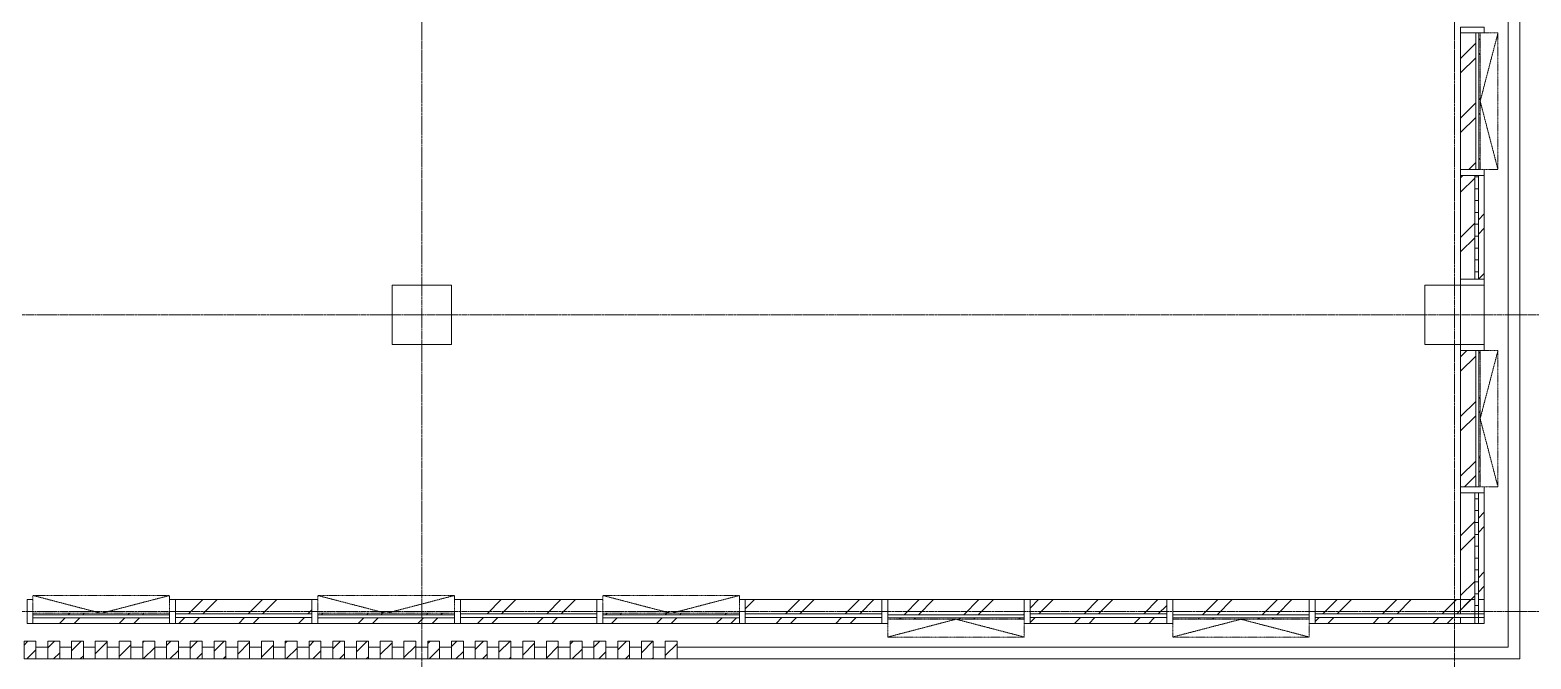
# Model space of a CAD drawing. Header units: millimetres. Extents: x 147592 to 201688, y -27981 to 8299.
# Drawn here: x 179400 to 192043, y -20300 to -15000 of the extents above; entities that cross this region are included whole.
import ezdxf

# ---------------------------------------------------------------- set-up
doc = ezdxf.new("R2010")
doc.units = ezdxf.units.MM
doc.linetypes.add('TJ Dash', pattern=[1.6, 1, -0.6])
doc.linetypes.add('轴网线', pattern=[22.24, 12.7, -3.18, 3.18, -3.18])
for name, color, linetype, lineweight in [('A-DETL-____-MEDM', 7, 'Continuous', 25), ('A-GLAZ-CURT-MCUT', 7, 'Continuous', 5), ('A-GLAZ-CURT-OTLN', 7, 'Continuous', 5), ('A-GLAZ-CWMG-MCUT', 7, 'Continuous', 13), ('A-GLAZ-CWMG-OTLN', 7, 'Continuous', 5), ('A-WALL-____-MCUT', 7, 'Continuous', 13), ('A-WALL-____-OTLN', 7, 'Continuous', 13), ('S-COLS-____-MCUT', 7, 'Continuous', 5), ('S-GRID-____-OTLN', 7, 'Continuous', 5)]:
    doc.layers.add(name, color=color, linetype=linetype, lineweight=lineweight)
doc.layers.add('A-FLOR-____-OTLN', color=7, linetype='Continuous', lineweight=13, true_color=0x007f00)
doc.layers.add('A-GLAZ-____-OTLN', color=7, linetype='Continuous', lineweight=13, true_color=0x00007f)
pattern_1 = [(45, (0, 0), (-251.4472, 251.4472), []), (45, (0, 381), (-251.4472, 251.4472), [])]

# ---------------------------------------------------------------- blocks, each defined once
blk = doc.blocks.new('矩形竖梃 - 100_100mm 木色铝方通-2754005-二层给排水_消防平面图')
at = {"layer": 'A-GLAZ-CWMG-OTLN', "true_color": 0x515151}
h = blk.add_hatch(dxfattribs=at)
h.set_pattern_fill('FP_19', color=251, style=0, pattern_type=2)
h.set_pattern_definition([(135, (184800.01, 20300), (-70.71068, -70.71068), [])])
h.paths.add_polyline_path([(-50, 0), (-50, 150), (50, 150), (50, 0)], flags=0)
at = {"layer": 'A-GLAZ-CWMG-MCUT', "color": 251, "lineweight": 5, "true_color": 0x515151}
for p, q in [((-50, 150), (50, 150)), ((-50, 0), (-50, 150)), ((50, 150), (50, 0)), ((50, 0), (-50, 0))]:
    blk.add_line(p, q, dxfattribs=at)
blk = doc.blocks.new('矩形竖梃 - 100_100mm 木色铝方通-V18-二层给排水_消防平面图')
at = {"layer": 'A-GLAZ-CWMG-OTLN', "true_color": 0x515151}
h = blk.add_hatch(dxfattribs=at)
h.set_pattern_fill('FP_20', color=251, style=0, pattern_type=2)
h.set_pattern_definition([(135, (184600.01, 20300), (-70.71068, -70.71068), [])])
h.paths.add_polyline_path([(-50, 0), (-50, 150), (50, 150), (50, 0)], flags=0)
at = {"layer": 'A-GLAZ-CWMG-MCUT', "color": 251, "lineweight": 5, "true_color": 0x515151}
for p, q in [((-50, 150), (50, 150)), ((-50, 0), (-50, 150)), ((50, 150), (50, 0)), ((50, 0), (-50, 0))]:
    blk.add_line(p, q, dxfattribs=at)
blk = doc.blocks.new('矩形竖梃 - 100_100mm 木色铝方通-V19-二层给排水_消防平面图')
at = {"layer": 'A-GLAZ-CWMG-OTLN', "true_color": 0x515151}
h = blk.add_hatch(dxfattribs=at)
h.set_pattern_fill('FP_21', color=251, style=0, pattern_type=2)
h.set_pattern_definition([(135, (184400.01, 20300), (-70.71068, -70.71068), [])])
h.paths.add_polyline_path([(-50, 0), (-50, 150), (50, 150), (50, 0)], flags=0)
at = {"layer": 'A-GLAZ-CWMG-MCUT', "color": 251, "lineweight": 5, "true_color": 0x515151}
for p, q in [((-50, 150), (50, 150)), ((-50, 0), (-50, 150)), ((50, 150), (50, 0)), ((50, 0), (-50, 0))]:
    blk.add_line(p, q, dxfattribs=at)
blk = doc.blocks.new('矩形竖梃 - 100_100mm 木色铝方通-V20-二层给排水_消防平面图')
at = {"layer": 'A-GLAZ-CWMG-OTLN', "true_color": 0x515151}
h = blk.add_hatch(dxfattribs=at)
h.set_pattern_fill('FP_22', color=251, style=0, pattern_type=2)
h.set_pattern_definition([(135, (184200.01, 20300), (-70.71068, -70.71068), [])])
h.paths.add_polyline_path([(-50, 0), (-50, 150), (50, 150), (50, 0)], flags=0)
at = {"layer": 'A-GLAZ-CWMG-MCUT', "color": 251, "lineweight": 5, "true_color": 0x515151}
for p, q in [((-50, 150), (50, 150)), ((-50, 0), (-50, 150)), ((50, 150), (50, 0)), ((50, 0), (-50, 0))]:
    blk.add_line(p, q, dxfattribs=at)
blk = doc.blocks.new('矩形竖梃 - 100_100mm 木色铝方通-V21-二层给排水_消防平面图')
at = {"layer": 'A-GLAZ-CWMG-OTLN', "true_color": 0x515151}
h = blk.add_hatch(dxfattribs=at)
h.set_pattern_fill('FP_23', color=251, style=0, pattern_type=2)
h.set_pattern_definition([(135, (184000.01, 20300), (-70.71068, -70.71068), [])])
h.paths.add_polyline_path([(50, 0), (-50, 0), (-50, 150), (50, 150)], flags=0)
at = {"layer": 'A-GLAZ-CWMG-MCUT', "color": 251, "lineweight": 5, "true_color": 0x515151}
for p, q in [((-50, 150), (50, 150)), ((-50, 0), (-50, 150)), ((50, 150), (50, 0)), ((50, 0), (-50, 0))]:
    blk.add_line(p, q, dxfattribs=at)
blk = doc.blocks.new('矩形竖梃 - 100_100mm 木色铝方通-V22-二层给排水_消防平面图')
at = {"layer": 'A-GLAZ-CWMG-OTLN', "true_color": 0x515151}
h = blk.add_hatch(dxfattribs=at)
h.set_pattern_fill('FP_24', color=251, style=0, pattern_type=2)
h.set_pattern_definition([(135, (183800.01, 20300), (-70.71068, -70.71068), [])])
h.paths.add_polyline_path([(-50, 0), (-50, 150), (50, 150), (50, 0)], flags=0)
at = {"layer": 'A-GLAZ-CWMG-MCUT', "color": 251, "lineweight": 5, "true_color": 0x515151}
for p, q in [((-50, 150), (50, 150)), ((-50, 0), (-50, 150)), ((50, 150), (50, 0)), ((50, 0), (-50, 0))]:
    blk.add_line(p, q, dxfattribs=at)
blk = doc.blocks.new('矩形竖梃 - 100_100mm 木色铝方通-V23-二层给排水_消防平面图')
at = {"layer": 'A-GLAZ-CWMG-OTLN', "true_color": 0x515151}
h = blk.add_hatch(dxfattribs=at)
h.set_pattern_fill('FP_25', color=251, style=0, pattern_type=2)
h.set_pattern_definition([(135, (183600.01, 20300), (-70.71068, -70.71068), [])])
h.paths.add_polyline_path([(-50, 0), (-50, 150), (50, 150), (50, 0)], flags=0)
at = {"layer": 'A-GLAZ-CWMG-MCUT', "color": 251, "lineweight": 5, "true_color": 0x515151}
for p, q in [((-50, 150), (50, 150)), ((-50, 0), (-50, 150)), ((50, 150), (50, 0)), ((50, 0), (-50, 0))]:
    blk.add_line(p, q, dxfattribs=at)
blk = doc.blocks.new('矩形竖梃 - 100_100mm 木色铝方通-V24-二层给排水_消防平面图')
at = {"layer": 'A-GLAZ-CWMG-OTLN', "true_color": 0x515151}
h = blk.add_hatch(dxfattribs=at)
h.set_pattern_fill('FP_26', color=251, style=0, pattern_type=2)
h.set_pattern_definition([(135, (183400.01, 20300), (-70.71068, -70.71068), [])])
h.paths.add_polyline_path([(-50, 0), (-50, 150), (50, 150), (50, 0)], flags=0)
at = {"layer": 'A-GLAZ-CWMG-MCUT', "color": 251, "lineweight": 5, "true_color": 0x515151}
for p, q in [((-50, 150), (50, 150)), ((-50, 0), (-50, 150)), ((50, 150), (50, 0)), ((50, 0), (-50, 0))]:
    blk.add_line(p, q, dxfattribs=at)
blk = doc.blocks.new('矩形竖梃 - 100_100mm 木色铝方通-V25-二层给排水_消防平面图')
at = {"layer": 'A-GLAZ-CWMG-OTLN', "true_color": 0x515151}
h = blk.add_hatch(dxfattribs=at)
h.set_pattern_fill('FP_27', color=251, style=0, pattern_type=2)
h.set_pattern_definition([(135, (183200.01, 20300), (-70.71068, -70.71068), [])])
h.paths.add_polyline_path([(-50, 0), (-50, 150), (50, 150), (50, 0)], flags=0)
at = {"layer": 'A-GLAZ-CWMG-MCUT', "color": 251, "lineweight": 5, "true_color": 0x515151}
for p, q in [((-50, 150), (50, 150)), ((-50, 0), (-50, 150)), ((50, 150), (50, 0)), ((50, 0), (-50, 0))]:
    blk.add_line(p, q, dxfattribs=at)
blk = doc.blocks.new('矩形竖梃 - 100_100mm 木色铝方通-V26-二层给排水_消防平面图')
at = {"layer": 'A-GLAZ-CWMG-OTLN', "true_color": 0x515151}
h = blk.add_hatch(dxfattribs=at)
h.set_pattern_fill('FP_28', color=251, style=0, pattern_type=2)
h.set_pattern_definition([(135, (183000.01, 20300), (-70.71068, -70.71068), [])])
h.paths.add_polyline_path([(-50, 0), (-50, 150), (50, 150), (50, 0)], flags=0)
at = {"layer": 'A-GLAZ-CWMG-MCUT', "color": 251, "lineweight": 5, "true_color": 0x515151}
for p, q in [((-50, 150), (50, 150)), ((-50, 0), (-50, 150)), ((50, 150), (50, 0)), ((50, 0), (-50, 0))]:
    blk.add_line(p, q, dxfattribs=at)
blk = doc.blocks.new('矩形竖梃 - 100_100mm 木色铝方通-V27-二层给排水_消防平面图')
at = {"layer": 'A-GLAZ-CWMG-OTLN', "true_color": 0x515151}
h = blk.add_hatch(dxfattribs=at)
h.set_pattern_fill('FP_29', color=251, style=0, pattern_type=2)
h.set_pattern_definition([(135, (182800.01, 20300), (-70.71068, -70.71068), [])])
h.paths.add_polyline_path([(-50, 0), (-50, 150), (50, 150), (50, 0)], flags=0)
at = {"layer": 'A-GLAZ-CWMG-MCUT', "color": 251, "lineweight": 5, "true_color": 0x515151}
for p, q in [((-50, 150), (50, 150)), ((-50, 0), (-50, 150)), ((50, 150), (50, 0)), ((50, 0), (-50, 0))]:
    blk.add_line(p, q, dxfattribs=at)
blk = doc.blocks.new('矩形竖梃 - 100_100mm 木色铝方通-V28-二层给排水_消防平面图')
at = {"layer": 'A-GLAZ-CWMG-OTLN', "true_color": 0x515151}
h = blk.add_hatch(dxfattribs=at)
h.set_pattern_fill('FP_30', color=251, style=0, pattern_type=2)
h.set_pattern_definition([(135, (182600.01, 20300), (-70.71068, -70.71068), [])])
h.paths.add_polyline_path([(-50, 0), (-50, 150), (50, 150), (50, 0)], flags=0)
at = {"layer": 'A-GLAZ-CWMG-MCUT', "color": 251, "lineweight": 5, "true_color": 0x515151}
for p, q in [((-50, 150), (50, 150)), ((-50, 0), (-50, 150)), ((50, 150), (50, 0)), ((50, 0), (-50, 0))]:
    blk.add_line(p, q, dxfattribs=at)
blk = doc.blocks.new('矩形竖梃 - 100_100mm 木色铝方通-V29-二层给排水_消防平面图')
at = {"layer": 'A-GLAZ-CWMG-OTLN', "true_color": 0x515151}
h = blk.add_hatch(dxfattribs=at)
h.set_pattern_fill('FP_31', color=251, style=0, pattern_type=2)
h.set_pattern_definition([(135, (182400.01, 20300), (-70.71068, -70.71068), [])])
h.paths.add_polyline_path([(-50, 0), (-50, 150), (50, 150), (50, 0)], flags=0)
at = {"layer": 'A-GLAZ-CWMG-MCUT', "color": 251, "lineweight": 5, "true_color": 0x515151}
for p, q in [((-50, 150), (50, 150)), ((-50, 0), (-50, 150)), ((50, 150), (50, 0)), ((50, 0), (-50, 0))]:
    blk.add_line(p, q, dxfattribs=at)
blk = doc.blocks.new('矩形竖梃 - 100_100mm 木色铝方通-V30-二层给排水_消防平面图')
at = {"layer": 'A-GLAZ-CWMG-OTLN', "true_color": 0x515151}
h = blk.add_hatch(dxfattribs=at)
h.set_pattern_fill('FP_32', color=251, style=0, pattern_type=2)
h.set_pattern_definition([(135, (182200.01, 20300), (-70.71068, -70.71068), [])])
h.paths.add_polyline_path([(-50, 0), (-50, 150), (50, 150), (50, 0)], flags=0)
at = {"layer": 'A-GLAZ-CWMG-MCUT', "color": 251, "lineweight": 5, "true_color": 0x515151}
for p, q in [((-50, 150), (50, 150)), ((-50, 0), (-50, 150)), ((50, 150), (50, 0)), ((50, 0), (-50, 0))]:
    blk.add_line(p, q, dxfattribs=at)
blk = doc.blocks.new('矩形竖梃 - 100_100mm 木色铝方通-V31-二层给排水_消防平面图')
at = {"layer": 'A-GLAZ-CWMG-OTLN', "true_color": 0x515151}
h = blk.add_hatch(dxfattribs=at)
h.set_pattern_fill('FP_33', color=251, style=0, pattern_type=2)
h.set_pattern_definition([(135, (182000.01, 20300), (-70.71068, -70.71068), [])])
h.paths.add_polyline_path([(-50, 0), (-50, 150), (50, 150), (50, 0)], flags=0)
at = {"layer": 'A-GLAZ-CWMG-MCUT', "color": 251, "lineweight": 5, "true_color": 0x515151}
for p, q in [((-50, 150), (50, 150)), ((-50, 0), (-50, 150)), ((50, 150), (50, 0)), ((50, 0), (-50, 0))]:
    blk.add_line(p, q, dxfattribs=at)
blk = doc.blocks.new('矩形竖梃 - 100_100mm 木色铝方通-V32-二层给排水_消防平面图')
at = {"layer": 'A-GLAZ-CWMG-OTLN', "true_color": 0x515151}
h = blk.add_hatch(dxfattribs=at)
h.set_pattern_fill('FP_34', color=251, style=0, pattern_type=2)
h.set_pattern_definition([(135, (181800.01, 20300), (-70.71068, -70.71068), [])])
h.paths.add_polyline_path([(-50, 0), (-50, 150), (50, 150), (50, 0)], flags=0)
at = {"layer": 'A-GLAZ-CWMG-MCUT', "color": 251, "lineweight": 5, "true_color": 0x515151}
for p, q in [((-50, 150), (50, 150)), ((-50, 0), (-50, 150)), ((50, 150), (50, 0)), ((50, 0), (-50, 0))]:
    blk.add_line(p, q, dxfattribs=at)
blk = doc.blocks.new('矩形竖梃 - 100_100mm 木色铝方通-V33-二层给排水_消防平面图')
at = {"layer": 'A-GLAZ-CWMG-OTLN', "true_color": 0x515151}
h = blk.add_hatch(dxfattribs=at)
h.set_pattern_fill('FP_35', color=251, style=0, pattern_type=2)
h.set_pattern_definition([(135, (181600.01, 20300), (-70.71068, -70.71068), [])])
h.paths.add_polyline_path([(-50, 0), (-50, 150), (50, 150), (50, 0)], flags=0)
at = {"layer": 'A-GLAZ-CWMG-MCUT', "color": 251, "lineweight": 5, "true_color": 0x515151}
for p, q in [((-50, 150), (50, 150)), ((-50, 0), (-50, 150)), ((50, 150), (50, 0)), ((50, 0), (-50, 0))]:
    blk.add_line(p, q, dxfattribs=at)
blk = doc.blocks.new('矩形竖梃 - 100_100mm 木色铝方通-V34-二层给排水_消防平面图')
at = {"layer": 'A-GLAZ-CWMG-OTLN', "true_color": 0x515151}
h = blk.add_hatch(dxfattribs=at)
h.set_pattern_fill('FP_36', color=251, style=0, pattern_type=2)
h.set_pattern_definition([(135, (181400.01, 20300), (-70.71068, -70.71068), [])])
h.paths.add_polyline_path([(-50, 0), (-50, 150), (50, 150), (50, 0)], flags=0)
at = {"layer": 'A-GLAZ-CWMG-MCUT', "color": 251, "lineweight": 5, "true_color": 0x515151}
for p, q in [((-50, 150), (50, 150)), ((-50, 0), (-50, 150)), ((50, 150), (50, 0)), ((50, 0), (-50, 0))]:
    blk.add_line(p, q, dxfattribs=at)
blk = doc.blocks.new('矩形竖梃 - 100_100mm 木色铝方通-V35-二层给排水_消防平面图')
at = {"layer": 'A-GLAZ-CWMG-OTLN', "true_color": 0x515151}
h = blk.add_hatch(dxfattribs=at)
h.set_pattern_fill('FP_37', color=251, style=0, pattern_type=2)
h.set_pattern_definition([(135, (181200.01, 20300), (-70.71068, -70.71068), [])])
h.paths.add_polyline_path([(-50, 0), (-50, 150), (50, 150), (50, 0)], flags=0)
at = {"layer": 'A-GLAZ-CWMG-MCUT', "color": 251, "lineweight": 5, "true_color": 0x515151}
for p, q in [((-50, 150), (50, 150)), ((-50, 0), (-50, 150)), ((50, 150), (50, 0)), ((50, 0), (-50, 0))]:
    blk.add_line(p, q, dxfattribs=at)
blk = doc.blocks.new('矩形竖梃 - 100_100mm 木色铝方通-V36-二层给排水_消防平面图')
at = {"layer": 'A-GLAZ-CWMG-OTLN', "true_color": 0x515151}
h = blk.add_hatch(dxfattribs=at)
h.set_pattern_fill('FP_38', color=251, style=0, pattern_type=2)
h.set_pattern_definition([(135, (181000.01, 20300), (-70.71068, -70.71068), [])])
h.paths.add_polyline_path([(-50, 0), (-50, 150), (50, 150), (50, 0)], flags=0)
at = {"layer": 'A-GLAZ-CWMG-MCUT', "color": 251, "lineweight": 5, "true_color": 0x515151}
for p, q in [((-50, 150), (50, 150)), ((-50, 0), (-50, 150)), ((50, 150), (50, 0)), ((50, 0), (-50, 0))]:
    blk.add_line(p, q, dxfattribs=at)
blk = doc.blocks.new('矩形竖梃 - 100_100mm 木色铝方通-V37-二层给排水_消防平面图')
at = {"layer": 'A-GLAZ-CWMG-OTLN', "true_color": 0x515151}
h = blk.add_hatch(dxfattribs=at)
h.set_pattern_fill('FP_39', color=251, style=0, pattern_type=2)
h.set_pattern_definition([(135, (180800.01, 20300), (-70.71068, -70.71068), [])])
h.paths.add_polyline_path([(-50, 0), (-50, 150), (50, 150), (50, 0)], flags=0)
at = {"layer": 'A-GLAZ-CWMG-MCUT', "color": 251, "lineweight": 5, "true_color": 0x515151}
for p, q in [((-50, 150), (50, 150)), ((-50, 0), (-50, 150)), ((50, 150), (50, 0)), ((50, 0), (-50, 0))]:
    blk.add_line(p, q, dxfattribs=at)
blk = doc.blocks.new('矩形竖梃 - 100_100mm 木色铝方通-V38-二层给排水_消防平面图')
at = {"layer": 'A-GLAZ-CWMG-OTLN', "true_color": 0x515151}
h = blk.add_hatch(dxfattribs=at)
h.set_pattern_fill('FP_40', color=251, style=0, pattern_type=2)
h.set_pattern_definition([(135, (180600.01, 20300), (-70.71068, -70.71068), [])])
h.paths.add_polyline_path([(-50, 0), (-50, 150), (50, 150), (50, 0)], flags=0)
at = {"layer": 'A-GLAZ-CWMG-MCUT', "color": 251, "lineweight": 5, "true_color": 0x515151}
for p, q in [((-50, 150), (50, 150)), ((-50, 0), (-50, 150)), ((50, 150), (50, 0)), ((50, 0), (-50, 0))]:
    blk.add_line(p, q, dxfattribs=at)
blk = doc.blocks.new('矩形竖梃 - 100_100mm 木色铝方通-V39-二层给排水_消防平面图')
at = {"layer": 'A-GLAZ-CWMG-OTLN', "true_color": 0x515151}
h = blk.add_hatch(dxfattribs=at)
h.set_pattern_fill('FP_41', color=251, style=0, pattern_type=2)
h.set_pattern_definition([(135, (180400.01, 20300), (-70.71068, -70.71068), [])])
h.paths.add_polyline_path([(-50, 0), (-50, 150), (50, 150), (50, 0)], flags=0)
at = {"layer": 'A-GLAZ-CWMG-MCUT', "color": 251, "lineweight": 5, "true_color": 0x515151}
for p, q in [((-50, 150), (50, 150)), ((-50, 0), (-50, 150)), ((50, 150), (50, 0)), ((50, 0), (-50, 0))]:
    blk.add_line(p, q, dxfattribs=at)
blk = doc.blocks.new('矩形竖梃 - 100_100mm 木色铝方通-V40-二层给排水_消防平面图')
at = {"layer": 'A-GLAZ-CWMG-OTLN', "true_color": 0x515151}
h = blk.add_hatch(dxfattribs=at)
h.set_pattern_fill('FP_42', color=251, style=0, pattern_type=2)
h.set_pattern_definition([(135, (180200.01, 20300), (-70.71068, -70.71068), [])])
h.paths.add_polyline_path([(-50, 0), (-50, 150), (50, 150), (50, 0)], flags=0)
at = {"layer": 'A-GLAZ-CWMG-MCUT', "color": 251, "lineweight": 5, "true_color": 0x515151}
for p, q in [((-50, 150), (50, 150)), ((-50, 0), (-50, 150)), ((50, 150), (50, 0)), ((50, 0), (-50, 0))]:
    blk.add_line(p, q, dxfattribs=at)
blk = doc.blocks.new('矩形竖梃 - 100_100mm 木色铝方通-V41-二层给排水_消防平面图')
at = {"layer": 'A-GLAZ-CWMG-OTLN', "true_color": 0x515151}
h = blk.add_hatch(dxfattribs=at)
h.set_pattern_fill('FP_43', color=251, style=0, pattern_type=2)
h.set_pattern_definition([(135, (180000.01, 20300), (-70.71068, -70.71068), [])])
h.paths.add_polyline_path([(-50, 0), (-50, 150), (50, 150), (50, 0)], flags=0)
at = {"layer": 'A-GLAZ-CWMG-MCUT', "color": 251, "lineweight": 5, "true_color": 0x515151}
for p, q in [((-50, 150), (50, 150)), ((-50, 0), (-50, 150)), ((50, 150), (50, 0)), ((50, 0), (-50, 0))]:
    blk.add_line(p, q, dxfattribs=at)
blk = doc.blocks.new('矩形竖梃 - 100_100mm 木色铝方通-V42-二层给排水_消防平面图')
at = {"layer": 'A-GLAZ-CWMG-OTLN', "true_color": 0x515151}
h = blk.add_hatch(dxfattribs=at)
h.set_pattern_fill('FP_44', color=251, style=0, pattern_type=2)
h.set_pattern_definition([(135, (179800.01, 20300), (-70.71068, -70.71068), [])])
h.paths.add_polyline_path([(-50, 0), (-50, 150), (50, 150), (50, 0)], flags=0)
at = {"layer": 'A-GLAZ-CWMG-MCUT', "color": 251, "lineweight": 5, "true_color": 0x515151}
for p, q in [((-50, 150), (50, 150)), ((-50, 0), (-50, 150)), ((50, 150), (50, 0)), ((50, 0), (-50, 0))]:
    blk.add_line(p, q, dxfattribs=at)
blk = doc.blocks.new('矩形竖梃 - 100_100mm 木色铝方通-V43-二层给排水_消防平面图')
at = {"layer": 'A-GLAZ-CWMG-OTLN', "true_color": 0x515151}
h = blk.add_hatch(dxfattribs=at)
h.set_pattern_fill('FP_45', color=251, style=0, pattern_type=2)
h.set_pattern_definition([(135, (179600.01, 20300), (-70.71068, -70.71068), [])])
h.paths.add_polyline_path([(-50, 0), (-50, 150), (50, 150), (50, 0)], flags=0)
at = {"layer": 'A-GLAZ-CWMG-MCUT', "color": 251, "lineweight": 5, "true_color": 0x515151}
for p, q in [((-50, 150), (50, 150)), ((-50, 0), (-50, 150)), ((50, 150), (50, 0)), ((50, 0), (-50, 0))]:
    blk.add_line(p, q, dxfattribs=at)
blk = doc.blocks.new('矩形竖梃 - 100_100mm 木色铝方通-V44-二层给排水_消防平面图')
at = {"layer": 'A-GLAZ-CWMG-OTLN', "true_color": 0x515151}
h = blk.add_hatch(dxfattribs=at)
h.set_pattern_fill('FP_46', color=251, style=0, pattern_type=2)
h.set_pattern_definition([(135, (179400.01, 20300), (-70.71068, -70.71068), [])])
h.paths.add_polyline_path([(-50, 0), (-50, 150), (50, 150), (50, 0)], flags=0)
at = {"layer": 'A-GLAZ-CWMG-MCUT', "color": 251, "lineweight": 5, "true_color": 0x515151}
for p, q in [((-50, 150), (50, 150)), ((-50, 0), (-50, 150)), ((50, 150), (50, 0)), ((50, 0), (-50, 0))]:
    blk.add_line(p, q, dxfattribs=at)
blk = doc.blocks.new('系统嵌板 - TJ玻璃_30-2184562-二层给排水_消防平面图')
at = {"layer": 'A-GLAZ-CURT-MCUT', "color": 251, "true_color": 0x515151}
for p, q in [((712, -50), (-712, -50)), ((-712, -50), (-712, -80)), ((-712, -80), (712, -80)), ((712, -80), (712, -50))]:
    blk.add_line(p, q, dxfattribs=at)
blk = doc.blocks.new('窗嵌板_50-70系列上悬铝窗-zx - 50 系列-2680887-二层给排水_消防平面图')
at = {"layer": 'A-GLAZ-____-OTLN', "color": 251, "linetype": 'TJ Dash', "lineweight": 5, "true_color": 0x515151}
for p, q in [((575, 115), (-575, 115)), ((-575, 115), (-575, -35)), ((-575, 115), (0, -35)), ((0, -35), (575, 115)), ((575, -35), (575, 115)), ((-575, -35), (575, -35))]:
    blk.add_line(p, q, dxfattribs=at)
at = {"layer": 'A-GLAZ-____-OTLN', "color": 251, "lineweight": 5, "true_color": 0x515151}
for p, q in [((-575, -72), (-575, -47)), ((-575, -47), (575, -47)), ((575, -72), (-575, -72)), ((575, -47), (575, -72))]:
    blk.add_line(p, q, dxfattribs=at)
blk = doc.blocks.new('系统嵌板 - TJ玻璃_30-V144-二层给排水_消防平面图')
at = {"layer": 'A-GLAZ-CURT-MCUT', "color": 251, "true_color": 0x515151}
for p, q in [((575, -50), (-575, -50)), ((-575, -50), (-575, -80)), ((-575, -80), (575, -80)), ((575, -80), (575, -50))]:
    blk.add_line(p, q, dxfattribs=at)
blk = doc.blocks.new('系统嵌板 - TJ玻璃_30-V145-二层给排水_消防平面图')
at = {"layer": 'A-GLAZ-CURT-MCUT', "color": 251, "true_color": 0x515151}
for p, q in [((575, -50), (-575, -50)), ((-575, -50), (-575, -80)), ((-575, -80), (575, -80)), ((575, -80), (575, -50))]:
    blk.add_line(p, q, dxfattribs=at)
blk = doc.blocks.new('窗嵌板_50-70系列上悬铝窗-zx-内开 - 50 系列-2567979-二层给排水_消防平面图')
at = {"layer": 'A-GLAZ-____-OTLN', "color": 251, "lineweight": 5, "true_color": 0x515151}
for p, q in [((-575, -72), (-575, -47)), ((-575, -47), (575, -47)), ((575, -72), (-575, -72)), ((575, -47), (575, -72))]:
    blk.add_line(p, q, dxfattribs=at)
at = {"layer": 'A-GLAZ-____-OTLN', "color": 251, "linetype": 'TJ Dash', "lineweight": 5, "true_color": 0x515151}
for p, q in [((575, -85), (-575, -85)), ((-575, -85), (-575, -235)), ((-575, -235), (0, -85)), ((0, -85), (575, -235)), ((575, -235), (575, -85)), ((-575, -235), (575, -235))]:
    blk.add_line(p, q, dxfattribs=at)
blk = doc.blocks.new('系统嵌板 - TJ玻璃_30-V146-二层给排水_消防平面图')
at = {"layer": 'A-GLAZ-CURT-MCUT', "color": 251, "true_color": 0x515151}
for p, q in [((575, -50), (-575, -50)), ((-575, -50), (-575, -80)), ((-575, -80), (575, -80)), ((575, -80), (575, -50))]:
    blk.add_line(p, q, dxfattribs=at)
blk = doc.blocks.new('系统嵌板 - TJ玻璃_30-V147-二层给排水_消防平面图')
at = {"layer": 'A-GLAZ-CURT-MCUT', "color": 251, "true_color": 0x515151}
for p, q in [((575, -50), (-575, -50)), ((-575, -50), (-575, -80)), ((-575, -80), (575, -80)), ((575, -80), (575, -50))]:
    blk.add_line(p, q, dxfattribs=at)
blk = doc.blocks.new('矩形竖梃 - 50_200mm 长方形-1943426-二层给排水_消防平面图')
at = {"layer": 'A-GLAZ-CWMG-OTLN', "true_color": 0x8b8b8b}
h = blk.add_hatch(dxfattribs=at)
h.set_pattern_fill('FP_121', color=252, style=0, pattern_type=2)
h.set_pattern_definition(pattern_1)
h.paths.add_polyline_path([(191570, -20000), (191570, -19950), (190225, -19950), (190225, -20000)], flags=0)
h.paths.add_polyline_path([(191650, -20000), (191650, -19950), (191600, -19950), (191600, -20000)], flags=0)
h.paths.add_polyline_path([(191570, -19920), (191570, -19800), (190225, -19800), (190225, -19920)], flags=0)
h.paths.add_polyline_path([(191650, -19920), (191650, -19800), (191600, -19800), (191600, -19920)], flags=0)
at = {"layer": 'A-GLAZ-CWMG-OTLN', "color": 251, "true_color": 0x515151}
for p, q in [((190225, -19800), (191570, -19800)), ((191600, -19800), (191650, -19800)), ((191650, -19800), (191650, -19920)), ((191650, -19950), (191650, -20000)), ((190225, -20000), (191570, -20000)), ((191600, -20000), (191650, -20000))]:
    blk.add_line(p, q, dxfattribs=at)
blk = doc.blocks.new('矩形竖梃 - 50_200mm 长方形-V148-二层给排水_消防平面图')
at = {"layer": 'A-GLAZ-CWMG-OTLN', "true_color": 0x8b8b8b}
h = blk.add_hatch(dxfattribs=at)
h.set_pattern_fill('FP_121', color=252, style=0, pattern_type=2)
h.set_pattern_definition(pattern_1)
h.paths.add_polyline_path([(190175, -19965), (190175, -19952), (189025, -19952), (189025, -19965), (189755, -19965)], flags=0)
h.paths.add_polyline_path([(190175, -19927), (190175, -19800), (189025, -19800), (189025, -19927), (189755, -19927)], flags=0)
at = {"layer": 'A-GLAZ-CWMG-OTLN', "color": 251, "true_color": 0x515151}
blk.add_line((189025, -19800), (190175, -19800), dxfattribs=at)
blk = doc.blocks.new('矩形竖梃 - 50_200mm 长方形-V149-二层给排水_消防平面图')
at = {"layer": 'A-GLAZ-CWMG-OTLN', "true_color": 0x8b8b8b}
h = blk.add_hatch(dxfattribs=at)
h.set_pattern_fill('FP_121', color=252, style=0, pattern_type=2)
h.set_pattern_definition(pattern_1)
h.paths.add_polyline_path([(188975, -20000), (188975, -19950), (187825, -19950), (187825, -20000)], flags=0)
h.paths.add_polyline_path([(188975, -19920), (188975, -19800), (187825, -19800), (187825, -19920)], flags=0)
at = {"layer": 'A-GLAZ-CWMG-OTLN', "color": 251, "true_color": 0x515151}
for p, q in [((187825, -19800), (188975, -19800)), ((187825, -20000), (188975, -20000))]:
    blk.add_line(p, q, dxfattribs=at)
blk = doc.blocks.new('矩形竖梃 - 50_200mm 长方形-V150-二层给排水_消防平面图')
at = {"layer": 'A-GLAZ-CWMG-OTLN', "true_color": 0x8b8b8b}
h = blk.add_hatch(dxfattribs=at)
h.set_pattern_fill('FP_121', color=252, style=0, pattern_type=2)
h.set_pattern_definition(pattern_1)
h.paths.add_polyline_path([(187775, -19965), (187775, -19952), (186625, -19952), (186625, -19965), (186864, -19965)], flags=0)
h.paths.add_polyline_path([(187775, -19927), (187775, -19800), (186625, -19800), (186625, -19927), (186864, -19927)], flags=0)
at = {"layer": 'A-GLAZ-CWMG-OTLN', "color": 251, "true_color": 0x515151}
blk.add_line((186625, -19800), (187775, -19800), dxfattribs=at)
blk = doc.blocks.new('矩形竖梃 - 50_200mm 长方形-V151-二层给排水_消防平面图')
at = {"layer": 'A-GLAZ-CWMG-OTLN', "true_color": 0x8b8b8b}
h = blk.add_hatch(dxfattribs=at)
h.set_pattern_fill('FP_121', color=252, style=0, pattern_type=2)
h.set_pattern_definition(pattern_1)
h.paths.add_polyline_path([(186575, -20000), (186575, -19950), (185425, -19950), (185425, -20000)], flags=0)
h.paths.add_polyline_path([(186575, -19920), (186575, -19800), (185425, -19800), (185425, -19920)], flags=0)
at = {"layer": 'A-GLAZ-CWMG-OTLN', "color": 251, "true_color": 0x515151}
for p, q in [((185425, -19800), (186575, -19800)), ((185425, -20000), (186575, -20000))]:
    blk.add_line(p, q, dxfattribs=at)
blk = doc.blocks.new('矩形竖梃 - 50_200mm 长方形-V152-二层给排水_消防平面图')
at = {"layer": 'A-GLAZ-CWMG-OTLN', "true_color": 0x8b8b8b}
h = blk.add_hatch(dxfattribs=at)
h.set_pattern_fill('FP_121', color=252, style=0, pattern_type=2)
h.set_pattern_definition(pattern_1)
h.paths.add_polyline_path([(184225, -20000), (185375, -20000), (185375, -19952), (184225, -19952)], flags=0)
h.paths.add_polyline_path([(185375, -19927), (185375, -19915), (184225, -19915), (184225, -19927)], flags=0)
at = {"layer": 'A-GLAZ-CWMG-OTLN', "color": 251, "true_color": 0x515151}
blk.add_line((184225, -20000), (185375, -20000), dxfattribs=at)
blk = doc.blocks.new('矩形竖梃 - 50_200mm 长方形-V153-二层给排水_消防平面图')
at = {"layer": 'A-GLAZ-CWMG-OTLN', "true_color": 0x8b8b8b}
h = blk.add_hatch(dxfattribs=at)
h.set_pattern_fill('FP_121', color=252, style=0, pattern_type=2)
h.set_pattern_definition(pattern_1)
h.paths.add_polyline_path([(183025, -20000), (184175, -20000), (184175, -19950), (183025, -19950)], flags=0)
h.paths.add_polyline_path([(183973, -19920), (184175, -19920), (184175, -19800), (183025, -19800), (183025, -19920)], flags=0)
at = {"layer": 'A-GLAZ-CWMG-OTLN', "color": 251, "true_color": 0x515151}
for p, q in [((183025, -19800), (184175, -19800)), ((183025, -20000), (184175, -20000))]:
    blk.add_line(p, q, dxfattribs=at)
blk = doc.blocks.new('矩形竖梃 - 50_200mm 长方形-V154-二层给排水_消防平面图')
at = {"layer": 'A-GLAZ-CWMG-OTLN', "true_color": 0x8b8b8b}
h = blk.add_hatch(dxfattribs=at)
h.set_pattern_fill('FP_121', color=252, style=0, pattern_type=2)
h.set_pattern_definition(pattern_1)
h.paths.add_polyline_path([(181825, -20000), (182975, -20000), (182975, -19952), (181825, -19952)], flags=0)
h.paths.add_polyline_path([(182975, -19927), (182975, -19915), (181825, -19915), (181825, -19927)], flags=0)
at = {"layer": 'A-GLAZ-CWMG-OTLN', "color": 251, "true_color": 0x515151}
blk.add_line((181825, -20000), (182975, -20000), dxfattribs=at)
blk = doc.blocks.new('矩形竖梃 - 50_200mm 长方形-V155-二层给排水_消防平面图')
at = {"layer": 'A-GLAZ-CWMG-OTLN', "true_color": 0x8b8b8b}
h = blk.add_hatch(dxfattribs=at)
h.set_pattern_fill('FP_121', color=252, style=0, pattern_type=2)
h.set_pattern_definition(pattern_1)
h.paths.add_polyline_path([(180625, -20000), (181775, -20000), (181775, -19950), (180625, -19950)], flags=0)
h.paths.add_polyline_path([(181082, -19920), (181775, -19920), (181775, -19800), (180625, -19800), (180625, -19920)], flags=0)
at = {"layer": 'A-GLAZ-CWMG-OTLN', "color": 251, "true_color": 0x515151}
for p, q in [((180625, -19800), (181775, -19800)), ((180625, -20000), (181775, -20000))]:
    blk.add_line(p, q, dxfattribs=at)
blk = doc.blocks.new('矩形竖梃 - 50_200mm 长方形-V156-二层给排水_消防平面图')
at = {"layer": 'A-GLAZ-CWMG-OTLN', "true_color": 0x8b8b8b}
h = blk.add_hatch(dxfattribs=at)
h.set_pattern_fill('FP_121', color=252, style=0, pattern_type=2)
h.set_pattern_definition(pattern_1)
h.paths.add_polyline_path([(179425, -20000), (180575, -20000), (180575, -19952), (179425, -19952)], flags=0)
h.paths.add_polyline_path([(180575, -19927), (180575, -19915), (179425, -19915), (179425, -19927)], flags=0)
at = {"layer": 'A-GLAZ-CWMG-OTLN', "color": 251, "true_color": 0x515151}
blk.add_line((179425, -20000), (180575, -20000), dxfattribs=at)
blk = doc.blocks.new('矩形竖梃 - 50_200mm 长方形-V130-二层给排水_消防平面图')
at = {"layer": 'A-GLAZ-CWMG-MCUT', "color": 251, "lineweight": 5, "true_color": 0x515151}
for p, q in [((-25, 200), (25, 200)), ((-25, 0), (-25, 200)), ((25, 200), (25, 72.5)), ((25, 0), (-25, 0)), ((25, 47.5), (25, 35))]:
    blk.add_line(p, q, dxfattribs=at)
blk = doc.blocks.new('矩形竖梃 - 50_200mm 长方形-V131-二层给排水_消防平面图')
at = {"layer": 'A-GLAZ-CWMG-MCUT', "color": 251, "lineweight": 5, "true_color": 0x515151}
for p, q in [((-25, 200), (25, 200)), ((-25, 72.5), (-25, 200)), ((25, 200), (25, 0)), ((-25, 35), (-25, 47.5)), ((25, 0), (-25, 0))]:
    blk.add_line(p, q, dxfattribs=at)
blk = doc.blocks.new('矩形竖梃 - 50_200mm 长方形-V141-二层给排水_消防平面图')
at = {"layer": 'A-GLAZ-CWMG-MCUT', "color": 251, "lineweight": 5, "true_color": 0x515151}
for p, q in [((-25, 200), (25, 200)), ((-25, 0), (-25, 200)), ((25, 0), (-25, 0)), ((25, 85), (25, 72.5)), ((25, 47.5), (25, 0))]:
    blk.add_line(p, q, dxfattribs=at)
blk = doc.blocks.new('矩形竖梃 - 50_200mm 长方形-V142-二层给排水_消防平面图')
at = {"layer": 'A-GLAZ-CWMG-MCUT', "color": 251, "lineweight": 5, "true_color": 0x515151}
for p, q in [((-25, 200), (25, 200)), ((25, 200), (25, 0)), ((-25, 72.5), (-25, 85)), ((-25, 0), (-25, 47.5)), ((25, 0), (-25, 0))]:
    blk.add_line(p, q, dxfattribs=at)
blk = doc.blocks.new('矩形竖梃 - 50_200mm 长方形-V157-二层给排水_消防平面图')
at = {"layer": 'A-GLAZ-CWMG-OTLN', "true_color": 0x8b8b8b}
h = blk.add_hatch(dxfattribs=at)
h.set_pattern_fill('FP_121', color=252, style=0, pattern_type=2)
h.set_pattern_definition(pattern_1)
h.paths.add_polyline_path([(191450, -18850), (191578, -18850), (191578, -17700), (191450, -17700)], flags=0)
h.paths.add_polyline_path([(191603, -18850), (191615, -18850), (191615, -17700), (191603, -17700)], flags=0)
at = {"layer": 'A-GLAZ-CWMG-OTLN', "color": 251, "true_color": 0x515151}
blk.add_line((191450, -18850), (191450, -17700), dxfattribs=at)
blk = doc.blocks.new('矩形竖梃 - 50_200mm 长方形-V158-二层给排水_消防平面图')
at = {"layer": 'A-GLAZ-CWMG-MCUT', "color": 251, "lineweight": 5, "true_color": 0x515151}
for p, q in [((0, 200), (-50, 200)), ((-50, 200), (-50, 72.5)), ((0, 0), (0, 200)), ((-50, 47.5), (-50, 35)), ((-50, 0), (0, 0))]:
    blk.add_line(p, q, dxfattribs=at)
blk = doc.blocks.new('系统嵌板 - TJ玻璃_30-2184504-二层给排水_消防平面图')
at = {"layer": 'A-GLAZ-CURT-OTLN', "true_color": 0x515151}
h = blk.add_hatch(dxfattribs=at)
h.set_pattern_fill('FP_133', color=251, style=0, pattern_type=2)
h.set_pattern_definition([(90, (-16662.5, -191650.01), (-100, 6e-15), [])])
h.paths.add_polyline_path([(437.5, -50), (-437.5, -50), (-437.5, -80), (437.5, -80)], flags=0)
at = {"layer": 'A-GLAZ-CURT-MCUT', "color": 251, "true_color": 0x515151}
for p, q in [((437.5, -50), (-437.5, -50)), ((-437.5, -50), (-437.5, -80)), ((-437.5, -80), (437.5, -80)), ((437.5, -80), (437.5, -50))]:
    blk.add_line(p, q, dxfattribs=at)
blk = doc.blocks.new('矩形竖梃 - 50_200mm 长方形-V165-二层给排水_消防平面图')
at = {"layer": 'A-GLAZ-CWMG-OTLN', "true_color": 0x8b8b8b}
h = blk.add_hatch(dxfattribs=at)
h.set_pattern_fill('FP_121', color=252, style=0, pattern_type=2)
h.set_pattern_definition(pattern_1)
h.paths.add_polyline_path([(191578, -16175), (191578, -15025), (191450, -15025), (191450, -16175)], flags=0)
h.paths.add_polyline_path([(191615, -16175), (191615, -15025), (191603, -15025), (191603, -16175)], flags=0)
at = {"layer": 'A-GLAZ-CWMG-OTLN', "color": 251, "true_color": 0x515151}
blk.add_line((191450, -16175), (191450, -15025), dxfattribs=at)
blk = doc.blocks.new('矩形竖梃 - 50_200mm 长方形-1833214-二层给排水_消防平面图')
at = {"layer": 'A-GLAZ-CWMG-OTLN', "true_color": 0x8b8b8b}
h = blk.add_hatch(dxfattribs=at)
h.set_pattern_fill('FP_121', color=252, style=0, pattern_type=2)
h.set_pattern_definition(pattern_1)
h.paths.add_polyline_path([(191450, -17100), (191570, -17100), (191570, -16225), (191450, -16225)], flags=0)
h.paths.add_polyline_path([(191650, -17100), (191650, -16225), (191600, -16225), (191600, -17100)], flags=0)
at = {"layer": 'A-GLAZ-CWMG-OTLN', "color": 251, "true_color": 0x515151}
for p, q in [((191450, -17100), (191450, -16225)), ((191650, -17100), (191650, -16225))]:
    blk.add_line(p, q, dxfattribs=at)
blk = doc.blocks.new('矩形竖梃 - 50_200mm 长方形-V129-二层给排水_消防平面图')
at = {"layer": 'A-GLAZ-CWMG-MCUT', "color": 251, "lineweight": 5, "true_color": 0x515151}
for p, q in [((-50, 200), (0, 200)), ((-50, 0), (-50, 200)), ((0, 200), (0, 0)), ((0, 0), (-50, 0))]:
    blk.add_line(p, q, dxfattribs=at)
blk = doc.blocks.new('矩形竖梃 - 50_200mm 长方形-3074416-二层给排水_消防平面图')
at = {"layer": 'A-GLAZ-CWMG-OTLN', "true_color": 0x8b8b8b}
h = blk.add_hatch(dxfattribs=at)
h.set_pattern_fill('FP_121', color=252, style=0, pattern_type=2)
h.set_pattern_definition(pattern_1)
h.paths.add_polyline_path([(191650, -20000), (191650, -19950), (191600, -19950), (191600, -20000)], flags=0)
h.paths.add_polyline_path([(191450, -20000), (191570, -20000), (191570, -19950), (191450, -19950)], flags=0)
h.paths.add_polyline_path([(191650, -19920), (191650, -18900), (191600, -18900), (191600, -19920)], flags=0)
h.paths.add_polyline_path([(191570, -19920), (191570, -18900), (191450, -18900), (191450, -19920)], flags=0)
at = {"layer": 'A-GLAZ-CWMG-OTLN', "color": 251, "true_color": 0x515151}
for p, q in [((191450, -19920), (191450, -18900)), ((191650, -19920), (191650, -18900)), ((191450, -20000), (191450, -19950)), ((191650, -20000), (191650, -19950)), ((191570, -20000), (191450, -20000)), ((191650, -20000), (191600, -20000))]:
    blk.add_line(p, q, dxfattribs=at)
blk = doc.blocks.new('系统嵌板 - TJ玻璃_30-3074418-二层给排水_消防平面图')
at = {"layer": 'A-GLAZ-CURT-OTLN', "true_color": 0x515151}
h = blk.add_hatch(dxfattribs=at)
h.set_pattern_fill('FP_172', color=251, style=0, pattern_type=2)
h.set_pattern_definition([(90, (-19450, -191650.01), (-100, 6e-15), [])])
h.paths.add_polyline_path([(550, -50), (-550, -50), (-550, -80), (550, -80)], flags=0)
at = {"layer": 'A-GLAZ-CURT-MCUT', "color": 251, "true_color": 0x515151}
for p, q in [((550, -50), (-550, -50)), ((-550, -50), (-550, -80)), ((-550, -80), (550, -80)), ((550, -80), (550, -50))]:
    blk.add_line(p, q, dxfattribs=at)
blk = doc.blocks.new('YXQH_AR_B9-20_rvt-1-二层给排水_消防平面图')
at = {"layer": 'A-DETL-____-MEDM', "color": 251, "lineweight": 5, "true_color": 0x515151}
for p, q in [((191450, -17150), (191150, -17150)), ((191150, -17650), (191450, -17650))]:
    blk.add_line(p, q, dxfattribs=at)
at = {"layer": 'A-FLOR-____-OTLN', "color": 8, "lineweight": 5, "true_color": 0x7f7f7f}
for p, q in [((191950, -20300), (191950, -8450)), ((191650, -17150), (191650, -17650)), ((191450, -19800), (191450, -19660.1)), ((179450, -20300), (179550, -20300)), ((179650, -20300), (179750, -20300)), ((179850, -20300), (179950, -20300)), ((180050, -20300), (180150, -20300)), ((180250, -20300), (180350, -20300)), ((180450, -20300), (180550, -20300)), ((180650, -20300), (180750, -20300)), ((180850, -20300), (180950, -20300)), ((181050, -20300), (181150, -20300)), ((181250, -20300), (181350, -20300)), ((181450, -20300), (181550, -20300)), ((181650, -20300), (181750, -20300)), ((181850, -20300), (181950, -20300)), ((182050, -20300), (182150, -20300)), ((182250, -20300), (182350, -20300)), ((182450, -20300), (182550, -20300)), ((182650, -20300), (182750, -20300)), ((182850, -20300), (182950, -20300)), ((183050, -20300), (183150, -20300)), ((183250, -20300), (183350, -20300)), ((183450, -20300), (183550, -20300)), ((183650, -20300), (183750, -20300)), ((183850, -20300), (183950, -20300)), ((184050, -20300), (184150, -20300)), ((184250, -20300), (184350, -20300)), ((184450, -20300), (184550, -20300)), ((184650, -20300), (184750, -20300)), ((184850, -20300), (191950, -20300))]:
    blk.add_line(p, q, dxfattribs=at)
at = {"layer": 'A-WALL-____-MCUT', "color": 251, "lineweight": 5, "true_color": 0x515151}
for p, q in [((191450, -17150), (191450, -17650)), ((191650, -17150), (191450, -17150)), ((191650, -17650), (191650, -17150)), ((191450, -17650), (191650, -17650))]:
    blk.add_line(p, q, dxfattribs=at)
at = {"layer": 'A-WALL-____-OTLN', "color": 251, "lineweight": 5, "true_color": 0x515151}
for p, q in [((191850, -20200), (191850, -8650)), ((191950, -8650), (191950, -20200)), ((191650, -17150), (191450, -17150)), ((191450, -17650), (191650, -17650)), ((191450, -19660.1), (191450, -19800)), ((179450, -20200), (179550, -20200)), ((179650, -20200), (179750, -20200)), ((179850, -20200), (179950, -20200)), ((180050, -20200), (180150, -20200)), ((180250, -20200), (180350, -20200)), ((180450, -20200), (180550, -20200)), ((180650, -20200), (180750, -20200)), ((180850, -20200), (180950, -20200)), ((181050, -20200), (181150, -20200)), ((181250, -20200), (181350, -20200)), ((181450, -20200), (181550, -20200)), ((181650, -20200), (181750, -20200)), ((181850, -20200), (181950, -20200)), ((182050, -20200), (182150, -20200)), ((182250, -20200), (182350, -20200)), ((182450, -20200), (182550, -20200)), ((182650, -20200), (182750, -20200)), ((182850, -20200), (182950, -20200)), ((183050, -20200), (183150, -20200)), ((183250, -20200), (183350, -20200)), ((183450, -20200), (183550, -20200)), ((183650, -20200), (183750, -20200)), ((183850, -20200), (183950, -20200)), ((184050, -20200), (184150, -20200)), ((184250, -20200), (184350, -20200)), ((184450, -20200), (184550, -20200)), ((184650, -20200), (184750, -20200)), ((184850, -20200), (191850, -20200)), ((191950, -20300), (191950, -20200)), ((179550, -20300), (179450, -20300)), ((179750, -20300), (179650, -20300)), ((179950, -20300), (179850, -20300)), ((180150, -20300), (180050, -20300)), ((180350, -20300), (180250, -20300)), ((180550, -20300), (180450, -20300)), ((180750, -20300), (180650, -20300)), ((180950, -20300), (180850, -20300)), ((181150, -20300), (181050, -20300)), ((181350, -20300), (181250, -20300)), ((181550, -20300), (181450, -20300)), ((181750, -20300), (181650, -20300)), ((181950, -20300), (181850, -20300)), ((182150, -20300), (182050, -20300)), ((182350, -20300), (182250, -20300)), ((182550, -20300), (182450, -20300)), ((182750, -20300), (182650, -20300)), ((182950, -20300), (182850, -20300)), ((183150, -20300), (183050, -20300)), ((183350, -20300), (183250, -20300)), ((183550, -20300), (183450, -20300)), ((183750, -20300), (183650, -20300)), ((183950, -20300), (183850, -20300)), ((184150, -20300), (184050, -20300)), ((184350, -20300), (184250, -20300)), ((184550, -20300), (184450, -20300)), ((184750, -20300), (184650, -20300)), ((191950, -20300), (184850, -20300))]:
    blk.add_line(p, q, dxfattribs=at)
at = {"layer": 'S-GRID-____-OTLN', "color": 173, "linetype": '轴网线', "true_color": 0x5151ff}
for p, q in [((182700, 7499.5), (182700, -27181.2)), ((191400, 7499.5), (191400, -27181.2)), ((199020.5, -17400), (148525.8, -17400)), ((199020.5, -19900), (148525.8, -19900))]:
    blk.add_line(p, q, dxfattribs=at)
at = {"color": 251, "lineweight": 5, "true_color": 0x515151, "extrusion": (0, 0, -1), "rotation": 270}
for name, p in [('矩形竖梃 - 50_200mm 长方形-V130-二层给排水_消防平面图', (-191650, -15000)), ('矩形竖梃 - 50_200mm 长方形-V131-二层给排水_消防平面图', (-191650, -16200)), ('矩形竖梃 - 50_200mm 长方形-V129-二层给排水_消防平面图', (-191650, -17150)), ('矩形竖梃 - 50_200mm 长方形-V131-二层给排水_消防平面图', (-191650, -18875))]:
    blk.add_blockref(name, p, dxfattribs=at)
at = {"color": 251, "lineweight": 5, "true_color": 0x515151}
for name in ['矩形竖梃 - 50_200mm 长方形-V165-二层给排水_消防平面图', '矩形竖梃 - 50_200mm 长方形-1833214-二层给排水_消防平面图', '矩形竖梃 - 50_200mm 长方形-V157-二层给排水_消防平面图', '矩形竖梃 - 50_200mm 长方形-3074416-二层给排水_消防平面图', '矩形竖梃 - 50_200mm 长方形-V155-二层给排水_消防平面图', '矩形竖梃 - 50_200mm 长方形-V153-二层给排水_消防平面图', '矩形竖梃 - 50_200mm 长方形-V151-二层给排水_消防平面图', '矩形竖梃 - 50_200mm 长方形-V150-二层给排水_消防平面图', '矩形竖梃 - 50_200mm 长方形-V149-二层给排水_消防平面图', '矩形竖梃 - 50_200mm 长方形-V148-二层给排水_消防平面图', '矩形竖梃 - 50_200mm 长方形-1943426-二层给排水_消防平面图', '矩形竖梃 - 50_200mm 长方形-V156-二层给排水_消防平面图', '矩形竖梃 - 50_200mm 长方形-V154-二层给排水_消防平面图', '矩形竖梃 - 50_200mm 长方形-V152-二层给排水_消防平面图']:
    blk.add_blockref(name, (0, 0), dxfattribs=at)
for name, p, rotation in [('窗嵌板_50-70系列上悬铝窗-zx - 50 系列-2680887-二层给排水_消防平面图', (191650, -15600), 270), ('系统嵌板 - TJ玻璃_30-2184504-二层给排水_消防平面图', (191650, -16662.5), 270), ('矩形竖梃 - 50_200mm 长方形-V158-二层给排水_消防平面图', (191650, -17650), 90), ('窗嵌板_50-70系列上悬铝窗-zx - 50 系列-2680887-二层给排水_消防平面图', (191650, -18275), 270), ('系统嵌板 - TJ玻璃_30-3074418-二层给排水_消防平面图', (191650, -19450), 270), ('窗嵌板_50-70系列上悬铝窗-zx-内开 - 50 系列-2567979-二层给排水_消防平面图', (180000, -20000), 180), ('窗嵌板_50-70系列上悬铝窗-zx-内开 - 50 系列-2567979-二层给排水_消防平面图', (182400, -20000), 180), ('窗嵌板_50-70系列上悬铝窗-zx-内开 - 50 系列-2567979-二层给排水_消防平面图', (184800, -20000), 180), ('系统嵌板 - TJ玻璃_30-V147-二层给排水_消防平面图', (181200, -20000), 180), ('系统嵌板 - TJ玻璃_30-V146-二层给排水_消防平面图', (183600, -20000), 180), ('系统嵌板 - TJ玻璃_30-V145-二层给排水_消防平面图', (186000, -20000), 180), ('窗嵌板_50-70系列上悬铝窗-zx - 50 系列-2680887-二层给排水_消防平面图', (187200, -20000), 180), ('系统嵌板 - TJ玻璃_30-V144-二层给排水_消防平面图', (188400, -20000), 180), ('窗嵌板_50-70系列上悬铝窗-zx - 50 系列-2680887-二层给排水_消防平面图', (189600, -20000), 180), ('系统嵌板 - TJ玻璃_30-2184562-二层给排水_消防平面图', (190937.5, -20000), 180)]:
    blk.add_blockref(name, p, dxfattribs=dict(at, rotation=rotation))
at = {"color": 251, "lineweight": 5, "true_color": 0x515151, "extrusion": (0, 0, -1)}
for name, p in [('矩形竖梃 - 50_200mm 长方形-V142-二层给排水_消防平面图', (-179400, -20000)), ('矩形竖梃 - 50_200mm 长方形-V141-二层给排水_消防平面图', (-180600, -20000)), ('矩形竖梃 - 50_200mm 长方形-V142-二层给排水_消防平面图', (-181800, -20000)), ('矩形竖梃 - 50_200mm 长方形-V141-二层给排水_消防平面图', (-183000, -20000)), ('矩形竖梃 - 50_200mm 长方形-V142-二层给排水_消防平面图', (-184200, -20000)), ('矩形竖梃 - 50_200mm 长方形-V141-二层给排水_消防平面图', (-185400, -20000)), ('矩形竖梃 - 50_200mm 长方形-V131-二层给排水_消防平面图', (-186600, -20000)), ('矩形竖梃 - 50_200mm 长方形-V130-二层给排水_消防平面图', (-187800, -20000)), ('矩形竖梃 - 50_200mm 长方形-V131-二层给排水_消防平面图', (-189000, -20000)), ('矩形竖梃 - 50_200mm 长方形-V130-二层给排水_消防平面图', (-190200, -20000)), ('矩形竖梃 - 100_100mm 木色铝方通-V44-二层给排水_消防平面图', (-179400, -20300)), ('矩形竖梃 - 100_100mm 木色铝方通-V43-二层给排水_消防平面图', (-179600, -20300)), ('矩形竖梃 - 100_100mm 木色铝方通-V42-二层给排水_消防平面图', (-179800, -20300)), ('矩形竖梃 - 100_100mm 木色铝方通-V41-二层给排水_消防平面图', (-180000, -20300)), ('矩形竖梃 - 100_100mm 木色铝方通-V40-二层给排水_消防平面图', (-180200, -20300)), ('矩形竖梃 - 100_100mm 木色铝方通-V39-二层给排水_消防平面图', (-180400, -20300)), ('矩形竖梃 - 100_100mm 木色铝方通-V38-二层给排水_消防平面图', (-180600, -20300)), ('矩形竖梃 - 100_100mm 木色铝方通-V37-二层给排水_消防平面图', (-180800, -20300)), ('矩形竖梃 - 100_100mm 木色铝方通-V36-二层给排水_消防平面图', (-181000, -20300)), ('矩形竖梃 - 100_100mm 木色铝方通-V35-二层给排水_消防平面图', (-181200, -20300)), ('矩形竖梃 - 100_100mm 木色铝方通-V34-二层给排水_消防平面图', (-181400, -20300)), ('矩形竖梃 - 100_100mm 木色铝方通-V33-二层给排水_消防平面图', (-181600, -20300)), ('矩形竖梃 - 100_100mm 木色铝方通-V32-二层给排水_消防平面图', (-181800, -20300)), ('矩形竖梃 - 100_100mm 木色铝方通-V31-二层给排水_消防平面图', (-182000, -20300)), ('矩形竖梃 - 100_100mm 木色铝方通-V30-二层给排水_消防平面图', (-182200, -20300)), ('矩形竖梃 - 100_100mm 木色铝方通-V29-二层给排水_消防平面图', (-182400, -20300)), ('矩形竖梃 - 100_100mm 木色铝方通-V28-二层给排水_消防平面图', (-182600, -20300)), ('矩形竖梃 - 100_100mm 木色铝方通-V27-二层给排水_消防平面图', (-182800, -20300)), ('矩形竖梃 - 100_100mm 木色铝方通-V26-二层给排水_消防平面图', (-183000, -20300)), ('矩形竖梃 - 100_100mm 木色铝方通-V25-二层给排水_消防平面图', (-183200, -20300)), ('矩形竖梃 - 100_100mm 木色铝方通-V24-二层给排水_消防平面图', (-183400, -20300)), ('矩形竖梃 - 100_100mm 木色铝方通-V23-二层给排水_消防平面图', (-183600, -20300)), ('矩形竖梃 - 100_100mm 木色铝方通-V22-二层给排水_消防平面图', (-183800, -20300)), ('矩形竖梃 - 100_100mm 木色铝方通-V21-二层给排水_消防平面图', (-184000, -20300)), ('矩形竖梃 - 100_100mm 木色铝方通-V20-二层给排水_消防平面图', (-184200, -20300)), ('矩形竖梃 - 100_100mm 木色铝方通-V19-二层给排水_消防平面图', (-184400, -20300)), ('矩形竖梃 - 100_100mm 木色铝方通-V18-二层给排水_消防平面图', (-184600, -20300)), ('矩形竖梃 - 100_100mm 木色铝方通-2754005-二层给排水_消防平面图', (-184800, -20300))]:
    blk.add_blockref(name, p, dxfattribs=at)
blk = doc.blocks.new('YXQH_ST_B9-20_rvt-1-二层给排水_消防平面图')
at = {"layer": 'A-FLOR-____-OTLN', "color": 95, "lineweight": 18, "true_color": 0x51a751}
for p, q in [((191950, -20300), (191950, -8450)), ((179450, -20300), (179550, -20300)), ((179650, -20300), (179750, -20300)), ((179850, -20300), (179950, -20300)), ((180050, -20300), (180150, -20300)), ((180250, -20300), (180350, -20300)), ((180450, -20300), (180550, -20300)), ((180650, -20300), (180750, -20300)), ((180850, -20300), (180950, -20300)), ((181050, -20300), (181150, -20300)), ((181250, -20300), (181350, -20300)), ((181450, -20300), (181550, -20300)), ((181650, -20300), (181750, -20300)), ((181850, -20300), (181950, -20300)), ((182050, -20300), (182150, -20300)), ((182250, -20300), (182350, -20300)), ((182450, -20300), (182550, -20300)), ((182650, -20300), (182750, -20300)), ((182850, -20300), (182950, -20300)), ((183050, -20300), (183150, -20300)), ((183250, -20300), (183350, -20300)), ((183450, -20300), (183550, -20300)), ((183650, -20300), (183750, -20300)), ((183850, -20300), (183950, -20300)), ((184050, -20300), (184150, -20300)), ((184250, -20300), (184350, -20300)), ((184450, -20300), (184550, -20300)), ((184650, -20300), (184750, -20300)), ((184850, -20300), (191950, -20300))]:
    blk.add_line(p, q, dxfattribs=at)
at = {"layer": 'S-COLS-____-MCUT', "color": 251, "lineweight": 18, "true_color": 0x515151}
for p, q in [((182950, -17150), (182450, -17150)), ((182450, -17150), (182450, -17650)), ((182950, -17650), (182950, -17150)), ((191450, -17150), (191150, -17150)), ((191150, -17150), (191150, -17650)), ((182450, -17650), (182950, -17650)), ((191150, -17650), (191450, -17650))]:
    blk.add_line(p, q, dxfattribs=at)

msp = doc.modelspace()

# ---------------------------------------------------------------- block references
at = {"lineweight": 5}
for name in ['YXQH_AR_B9-20_rvt-1-二层给排水_消防平面图', 'YXQH_ST_B9-20_rvt-1-二层给排水_消防平面图']:
    msp.add_blockref(name, (0, 0), dxfattribs=at)

doc.saveas('drawing.dxf')
